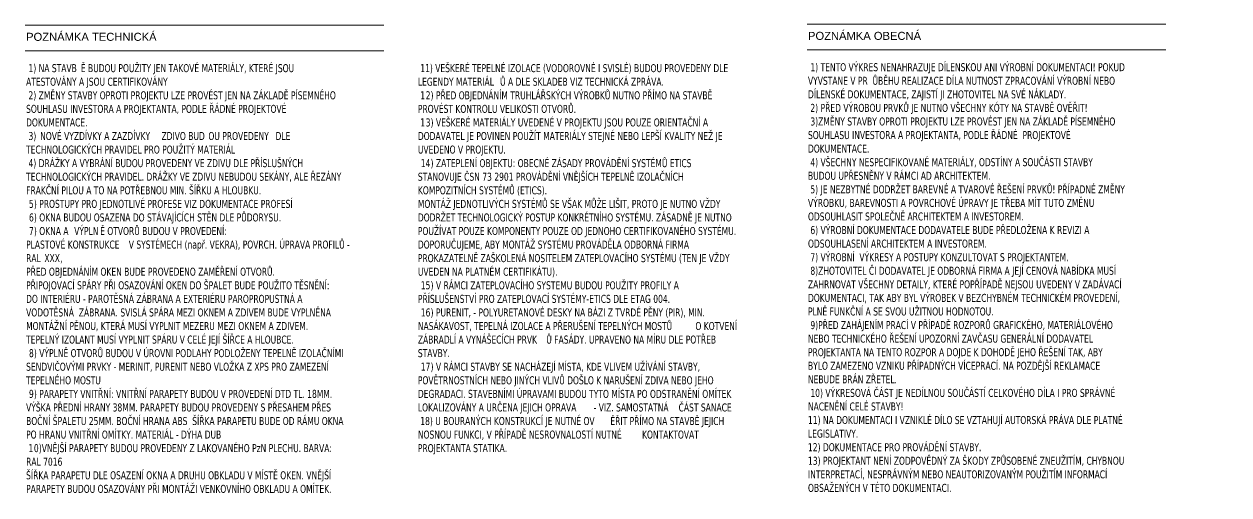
# Model space of a CAD drawing. Header units: millimetres. Extents: x -17526 to 208316, y -45352 to 20466.
# Drawn here: x 173835 to 192649, y -3403 to 3939 of the extents above; entities that cross this region are included whole.
import ezdxf

# ---------------------------------------------------------------- set-up
doc = ezdxf.new("R2010")
doc.units = ezdxf.units.MM
doc.layers.add('A-DETL-THIN', color=151, linetype='Continuous', lineweight=9)
doc.layers.add('G-ANNO-TEXT', color=231, linetype='Continuous', lineweight=9)
doc.styles.add('Arial_2', font='arial.ttf', dxfattribs={"height": 125})
doc.styles.add('Tahoma_1', font='tahoma.ttf', dxfattribs={"width": 0.8, "height": 125})

msp = doc.modelspace()

# ---------------------------------------------------------------- linework, layer by layer
at = {"layer": 'A-DETL-THIN', "lineweight": 13}
for p, q in [((173853.3, 3923.7), (179453.3, 3923.7)), ((186063.5, 3938.7), (191663.5, 3938.7)), ((173853.3, 3523.7), (179453.3, 3523.7)), ((186063.5, 3538.7), (191663.5, 3538.7))]:
    msp.add_line(p, q, dxfattribs=at)

# ---------------------------------------------------------------- texts
at = {"layer": 'G-ANNO-TEXT', "color": 7, "char_height": 125, "attachment_point": 1, "style": 'Tahoma_1', "bg_fill": 3, "box_fill_scale": 1.25, "bg_fill_color": 256, "bg_fill_true_color": 13158600, "bg_fill_transparency": 0}
for s, insert, width in [(' 1) NA STAVB', (173866.2, 3314.7), 1035.78), (' 11) VEŠKERÉ TEPELNÉ IZOLACE (VODOROVNÉ I SVISLÉ) BUDOU PROVEDENY DLE ', (179984.3, 3314.7), 6397.466)]:
    msp.add_mtext(s, dxfattribs=dict(at, insert=insert, width=width))

# ---------------------------------------------------------------- next in the draw order: texts
at = {"layer": 'G-ANNO-TEXT', "color": 7, "char_height": 125, "attachment_point": 1, "bg_fill": 3, "box_fill_scale": 1.25, "bg_fill_color": 256, "bg_fill_true_color": 13158600, "bg_fill_transparency": 0}
for s, insert, width, style in [('POZNÁMKA TECHNICKÁ', (173866.2, 3803.2), 2461.181, 'Arial_2'), ('POZNÁMKA OBECNÁ', (186076.3, 3818.3), 2128.48, 'Arial_2'), ('Ě BUDOU POUŽITY JEN TAKOVÉ MATERIÁLY, KTERÉ JSOU ', (174720.8, 3314.7), 4502.277, 'Tahoma_1'), (' 1) TENTO VÝKRES NENAHRAZUJE DÍLENSKOU ANI VÝROBNÍ DOKUMENTACI! POKUD ', (186076.3, 3329.8), 6541.77, 'Tahoma_1')]:
    msp.add_mtext(s, dxfattribs=dict(at, insert=insert, width=width, style=style))

# ---------------------------------------------------------------- next in the draw order: texts
at = {"layer": 'G-ANNO-TEXT', "color": 7, "insert": (173866.2, 3103.1), "char_height": 125, "width": 2950.21, "attachment_point": 1, "style": 'Tahoma_1', "bg_fill": 3, "box_fill_scale": 1.25, "bg_fill_color": 256, "bg_fill_true_color": 13158600, "bg_fill_transparency": 0}
msp.add_mtext('ATESTOVÁNY A JSOU CERTIFIKOVÁNY', dxfattribs=at)

# ---------------------------------------------------------------- next in the draw order: texts
at = {"layer": 'G-ANNO-TEXT', "color": 7, "insert": (173866.2, 2891.4), "char_height": 125, "width": 6442.361, "attachment_point": 1, "style": 'Tahoma_1', "bg_fill": 3, "box_fill_scale": 1.25, "bg_fill_color": 256, "bg_fill_true_color": 13158600, "bg_fill_transparency": 0}
msp.add_mtext(' 2) ZMĚNY STAVBY OPROTI PROJEKTU LZE PROVÉST JEN NA ZÁKLADĚ PÍSEMNÉHO ', dxfattribs=at)

# ---------------------------------------------------------------- next in the draw order: texts
at = {"layer": 'G-ANNO-TEXT', "color": 7, "char_height": 125, "attachment_point": 1, "style": 'Tahoma_1', "bg_fill": 3, "box_fill_scale": 1.25, "bg_fill_color": 256, "bg_fill_true_color": 13158600, "bg_fill_transparency": 0}
for s, insert, width in [('LEGENDY MATERIÁL', (179984.3, 3103.1), 1555.274), ('SOUHLASU INVESTORA A PROJEKTANTA, PODLE ŘÁDNÉ PROJEKTOVÉ ', (173866.2, 2679.7), 5409.787)]:
    msp.add_mtext(s, dxfattribs=dict(at, insert=insert, width=width))

# ---------------------------------------------------------------- next in the draw order: texts
for s, insert, width in [('Ů A DLE SKLADEB VIZ TECHNICKÁ ZPRÁVA.', (181267.5, 3103.1), 3341.433), (' 1', (179984.3, 2891.4), 147.511), ('DOKUMENTACE. ', (173866.2, 2468.1), 1292.32)]:
    msp.add_mtext(s, dxfattribs=dict(at, insert=insert, width=width))

# ---------------------------------------------------------------- next in the draw order: texts
for s, insert, width in [('\\fTahoma|b0|i0|c238|p34|;\\W.8;2', (180106, 2891.4), 92.996), (' 3) ', (173866.2, 2256.4), 266.16)]:
    msp.add_mtext(s, dxfattribs=dict(at, insert=insert, width=width))

# ---------------------------------------------------------------- next in the draw order: texts
for s, insert, width in [(') PŘED OBJEDNÁNÍM TRUHLÁŘSKÝCH VÝROBKŮ NUTNO PŘÍMO NA STAVBĚ ', (180182.7, 2891.4), 5842.699), ('NOVÉ VYZDÍVKY A ZAZDÍVKY', (174085.8, 2256.4), 2251.139)]:
    msp.add_mtext(s, dxfattribs=dict(at, insert=insert, width=width))

# ---------------------------------------------------------------- next in the draw order: texts
for s, insert, width in [('VYVSTANE V PR', (186076.3, 3118.1), 1221.772), ('PROVÉST KONTROLU VELIKOSTI OTVORŮ.', (179984.3, 2679.7), 3258.058), (' ZDIVO BUD', (175943.1, 2256.4), 933.164)]:
    msp.add_mtext(s, dxfattribs=dict(at, insert=insert, width=width))

# ---------------------------------------------------------------- next in the draw order: texts
for s, insert, width in [('ŮBĚHU REALIZACE DÍLA NUTNOST ZPRACOVÁNÍ VÝROBNÍ NEBO ', (187084.4, 3118.1), 5012.15), (' 1', (179984.3, 2468.1), 147.511), ('OU PROVEDENY', (176713.1, 2256.4), 1224.978)]:
    msp.add_mtext(s, dxfattribs=dict(at, insert=insert, width=width))

# ---------------------------------------------------------------- next in the draw order: texts
for s, insert, width in [('DÍLENSKÉ DOKUMENTACE, ZAJISTÍ JI ZHOTOVITEL NA SVÉ NÁKLADY.', (186076.3, 2906.5), 5380.926), ('\\fTahoma|b0|i0|c238|p34|;\\W.8;3', (180106, 2468.1), 92.996), (' DLE ', (177723.8, 2256.4), 404.051)]:
    msp.add_mtext(s, dxfattribs=dict(at, insert=insert, width=width))

# ---------------------------------------------------------------- next in the draw order: texts
for s, insert, width in [(') VEŠKERÉ MATERIÁLY UVEDENÉ V PROJEKTU JSOU POUZE ORIENTAČNÍ A ', (180182.7, 2468.1), 5810.631), ('TECHNOLOGICKÝCH PRAVIDEL PRO POUŽITÝ MATERIÁL', (173866.2, 2044.7), 4309.872)]:
    msp.add_mtext(s, dxfattribs=dict(at, insert=insert, width=width))

# ---------------------------------------------------------------- next in the draw order: texts
for s, insert, width in [(' 2) PŘED VÝROBOU PRVKŮ JE NUTNO VŠECHNY KÓTY NA STAVBĚ OVĚŘIT!', (186076.3, 2694.8), 5756.116), ('DODAVATEL JE POVINEN POUŽÍT MATERIÁLY STEJNÉ NEBO LEPŠÍ KVALITY NEŽ JE ', (179984.3, 2256.4), 6423.12), (' 4) DRÁŽKY A VYBRÁNÍ BUDOU PROVEDENY VE ZDIVU DLE PŘÍSLUŠNÝCH ', (173866.2, 1833.1), 5727.256)]:
    msp.add_mtext(s, dxfattribs=dict(at, insert=insert, width=width))

# ---------------------------------------------------------------- next in the draw order: texts
for s, insert, width in [(' 3)ZMĚNY STAVBY OPROTI PROJEKTU LZE PROVÉST JEN NA ZÁKLADĚ PÍSEMNÉHO ', (186076.3, 2483.1), 6387.846), ('UVEDENO V PROJEKTU.', (179984.3, 2044.7), 1811.814), ('TECHNOLOGICKÝCH PRAVIDEL. DRÁŽKY VE ZDIVU NEBUDOU SEKÁNY, ALE ŘEZÁNY ', (173866.2, 1621.4), 6474.428)]:
    msp.add_mtext(s, dxfattribs=dict(at, insert=insert, width=width))

# ---------------------------------------------------------------- next in the draw order: texts
for s, insert, width in [('SOUHLASU INVESTORA A PROJEKTANTA, PODLE ŘÁDNÉ  PROJEKTOVÉ ', (186076.3, 2271.5), 5464.302), ('\\fTahoma|b0|i0|c238|p34|;\\W.8; ', (179984.3, 1833.1), 54.515), ('FRAKČNÍ PILOU A TO NA POTŘEBNOU MIN. ŠÍŘKU A HLOUBKU.', (173866.2, 1409.7), 4861.433)]:
    msp.add_mtext(s, dxfattribs=dict(at, insert=insert, width=width))

# ---------------------------------------------------------------- next in the draw order: texts
for s, insert, width in [('DOKUMENTACE. ', (186076.3, 2059.8), 1292.32), ('14', (180029.3, 1833.1), 185.992), ('\\fTahoma|b0|i0|c238|p34|;\\W.8; ', (173866.2, 1198.1), 54.515)]:
    msp.add_mtext(s, dxfattribs=dict(at, insert=insert, width=width))

# ---------------------------------------------------------------- next in the draw order: texts
for s, insert, width in [(' 4) VŠECHNY NESPECIFIKOVANÉ MATERIÁLY, ODSTÍNY A SOUČÁSTI STAVBY  ', (186076.3, 1848.1), 6009.449), (') ZATEPLENÍ OBJEKTU: OBECNÉ ZÁSADY PROVÁDĚNÍ SYSTÉMŮ ETICS ', (180182.7, 1833.1), 5438.648), ('\\fTahoma|b0|i0|c238|p34|;\\W.8;5', (173911.1, 1198.1), 92.996)]:
    msp.add_mtext(s, dxfattribs=dict(at, insert=insert, width=width))

# ---------------------------------------------------------------- next in the draw order: texts
for s, insert, width in [('STANOVUJE ČSN 73 2901 PROVÁDĚNÍ VNĚJŠÍCH TEPELNĚ IZOLAČNÍCH ', (179984.3, 1621.4), 5525.23), ('BUDOU UPŘESNĚNY V RÁMCI AD ARCHITEKTEM.', (186076.3, 1636.5), 3745.484), (') PROSTUPY PRO JEDNOTLIVÉ PROFESE VIZ DOKUMENTACE PROFESÍ', (173987.9, 1198.1), 5348.859)]:
    msp.add_mtext(s, dxfattribs=dict(at, insert=insert, width=width))

# ---------------------------------------------------------------- next in the draw order: texts
for s, insert, width in [('KOMPOZITNÍCH SYSTÉMŮ (ETICS). ', (179984.3, 1409.7), 2748.185), ('\\fTahoma|b0|i0|c238|p34|;\\W.8; ', (173866.2, 986.4), 54.515)]:
    msp.add_mtext(s, dxfattribs=dict(at, insert=insert, width=width))

# ---------------------------------------------------------------- next in the draw order: texts
for s, insert, width in [('MONTÁŽ JEDNOTLIVÝCH SYSTÉMŮ SE VŠAK MŮŽE LIŠIT, PROTO JE NUTNO VŽDY ', (179984.3, 1198.1), 6330.125), ('\\fTahoma|b0|i0|c238|p34|;\\W.8;6', (173911.1, 986.4), 92.996)]:
    msp.add_mtext(s, dxfattribs=dict(at, insert=insert, width=width))

# ---------------------------------------------------------------- next in the draw order: texts
for s, insert, width in [(' 5) JE NEZBYTNÉ DODRŽET BAREVNÉ A TVAROVÉ ŘEŠENÍ PRVKŮ! PŘÍPADNÉ ZMĚNY ', (186076.3, 1424.8), 6541.77), (') OKNA BUDOU OSAZENA DO STÁVAJÍCÍCH STĚN DLE PŮDORYSU. ', (173987.9, 986.4), 5130.8), ('DODRŽET TECHNOLOGICKÝ POSTUP KONKRÉTNÍHO SYSTÉMU. ZÁSADNĚ JE NUTNO ', (179984.3, 986.4), 6487.255)]:
    msp.add_mtext(s, dxfattribs=dict(at, insert=insert, width=width))

# ---------------------------------------------------------------- next in the draw order: texts
for s, insert, width in [('VÝROBKU, BAREVNOSTI A POVRCHOVÉ ÚPRAVY JE TŘEBA MÍT TUTO ZMĚNU ', (186076.3, 1213.1), 5948.521), ('\\fTahoma|b0|i0|c238|p34|;\\W.8; ', (173866.2, 774.7), 54.515)]:
    msp.add_mtext(s, dxfattribs=dict(at, insert=insert, width=width))

# ---------------------------------------------------------------- next in the draw order: texts
at = {"layer": 'G-ANNO-TEXT', "color": 7, "insert": (173911.1, 774.7), "char_height": 125, "width": 92.996, "attachment_point": 1, "style": 'Tahoma_1', "bg_fill": 3, "box_fill_scale": 1.25, "bg_fill_color": 256, "bg_fill_true_color": 13158600, "bg_fill_transparency": 0}
msp.add_mtext('\\fTahoma|b0|i0|c238|p34|;\\W.8;7', dxfattribs=at)

# ---------------------------------------------------------------- next in the draw order: texts
at = {"layer": 'G-ANNO-TEXT', "color": 7, "insert": (173987.9, 774.7), "char_height": 125, "width": 763.207, "attachment_point": 1, "style": 'Tahoma_1', "bg_fill": 3, "box_fill_scale": 1.25, "bg_fill_color": 256, "bg_fill_true_color": 13158600, "bg_fill_transparency": 0}
msp.add_mtext(') OKNA A ', dxfattribs=at)

# ---------------------------------------------------------------- next in the draw order: texts
at = {"layer": 'G-ANNO-TEXT', "color": 7, "insert": (174617.6, 774.7), "char_height": 125, "width": 490.633, "attachment_point": 1, "style": 'Tahoma_1', "bg_fill": 3, "box_fill_scale": 1.25, "bg_fill_color": 256, "bg_fill_true_color": 13158600, "bg_fill_transparency": 0}
msp.add_mtext('VÝPLN', dxfattribs=at)

# ---------------------------------------------------------------- next in the draw order: texts
at = {"layer": 'G-ANNO-TEXT', "color": 7, "insert": (175022.4, 774.7), "char_height": 125, "width": 2597.468, "attachment_point": 1, "style": 'Tahoma_1', "bg_fill": 3, "box_fill_scale": 1.25, "bg_fill_color": 256, "bg_fill_true_color": 13158600, "bg_fill_transparency": 0}
msp.add_mtext('Ě OTVORŮ BUDOU V PROVEDENÍ:', dxfattribs=at)

# ---------------------------------------------------------------- next in the draw order: texts
at = {"layer": 'G-ANNO-TEXT', "color": 7, "insert": (173866.2, 563.1), "char_height": 125, "width": 1943.291, "attachment_point": 1, "style": 'Tahoma_1', "bg_fill": 3, "box_fill_scale": 1.25, "bg_fill_color": 256, "bg_fill_true_color": 13158600, "bg_fill_transparency": 0}
msp.add_mtext('PLASTOVÉ KONSTRUKCE ', dxfattribs=at)

# ---------------------------------------------------------------- next in the draw order: texts
at = {"layer": 'G-ANNO-TEXT', "color": 7, "char_height": 125, "attachment_point": 1, "style": 'Tahoma_1', "bg_fill": 3, "box_fill_scale": 1.25, "bg_fill_color": 256, "bg_fill_true_color": 13158600, "bg_fill_transparency": 0}
for s, insert, width in [('V SYSTÉMECH (např. VEKRA), POVRCH. ÚPRAVA PROFILŮ - ', (175469.5, 563.1), 4585.653), ('RAL ', (173866.2, 351.4), 346.329)]:
    msp.add_mtext(s, dxfattribs=dict(at, insert=insert, width=width))

# ---------------------------------------------------------------- next in the draw order: texts
for s, insert, width in [('POUŽÍVAT POUZE KOMPONENTY POUZE OD JEDNOHO CERTIFIKOVANÉHO SYSTÉMU.', (179984.3, 774.7), 6535.357), ('XXX', (174151.9, 351.4), 298.228)]:
    msp.add_mtext(s, dxfattribs=dict(at, insert=insert, width=width))

# ---------------------------------------------------------------- next in the draw order: texts
for s, insert, width in [('ODSOUHLASIT SPOLEČNĚ ARCHITEKTEM A INVESTOREM.', (186076.3, 1001.5), 4428.522), ('DOPORUČUJEME, ABY MONTÁŽ SYSTÉMU PROVÁDĚLA ODBORNÁ FIRMA ', (179984.3, 563.1), 5586.158), ('\\fTahoma|b0|i0|c238|p34|;\\W.8;,', (174398, 351.4), 51.308)]:
    msp.add_mtext(s, dxfattribs=dict(at, insert=insert, width=width))

# ---------------------------------------------------------------- next in the draw order: texts
for s, insert, width in [(' 6) VÝROBNÍ DOKUMENTACE DODAVATELE BUDE PŘEDLOŽENA K REVIZI A ', (186076.3, 789.8), 5797.804), ('PROKAZATELNĚ ZAŠKOLENÁ NOSITELEM ZATEPLOVACÍHO SYSTÉMU (TEN JE VŽDY ', (179984.3, 351.4), 6426.327), ('PŘED OBJEDNÁNÍM OKEN BUDE PROVEDENO ZAMĚŘENÍ OTVORŮ.', (173866.2, 139.7), 5082.699)]:
    msp.add_mtext(s, dxfattribs=dict(at, insert=insert, width=width))

# ---------------------------------------------------------------- next in the draw order: texts
for s, insert, width in [('ODSOUHLASENÍ ARCHITEKTEM A INVESTOREM.', (186076.3, 578.1), 3684.556), ('PŘIPOJOVACÍ SPÁRY PŘI OSAZOVÁNÍ OKEN DO ŠPALET BUDE POUŽITO TĚSNĚNÍ: ', (173866.2, -71.9), 6349.365)]:
    msp.add_mtext(s, dxfattribs=dict(at, insert=insert, width=width))

# ---------------------------------------------------------------- next in the draw order: texts
for s, insert, width in [(' 7) VÝROBNÍ  VÝKRESY A POSTUPY KONZULTOVAT S\xa0PROJEKTANTEM.', (186076.3, 366.5), 5380.926), ('UVEDEN NA PLATNÉM CERTIFIKÁTU).', (179984.3, 139.7), 2882.868), ('DO INTERIÉRU - PAROTĚSNÁ ZÁBRANA A EXTERIÉRU PAROPROPUSTNÁ A ', (173866.2, -283.6), 5724.049)]:
    msp.add_mtext(s, dxfattribs=dict(at, insert=insert, width=width))

# ---------------------------------------------------------------- next in the draw order: texts
for s, insert, width in [(' 8)ZHOTOVITEL ČI DODAVATEL JE ODBORNÁ FIRMA A JEJÍ CENOVÁ NABÍDKA MUSÍ  ', (186076.3, 154.8), 6535.357), ('\\fTahoma|b0|i0|c238|p34|;\\W.8; ', (179984.3, -71.9), 54.515), ('VODOTĚSNÁ  ZÁBRANA. SVISLÁ SPÁRA MEZI OKNEM A ZDIVEM BUDE VYPLNĚNA ', (173866.2, -495.3), 6259.576)]:
    msp.add_mtext(s, dxfattribs=dict(at, insert=insert, width=width))

# ---------------------------------------------------------------- next in the draw order: texts
for s, insert, width in [('15', (180029.3, -71.9), 185.992), ('ZAHRNOVAT VŠECHNY DETAILY, KTERÉ POPŘÍPADĚ NEJSOU UVEDENY V\xa0ZADÁVACÍ ', (186076.3, -56.9), 6493.669), ('MONTÁŽNÍ PĚNOU, KTERÁ MUSÍ VYPLNIT MEZERU MEZI OKNEM A ZDIVEM. ', (173866.2, -706.9), 5871.559)]:
    msp.add_mtext(s, dxfattribs=dict(at, insert=insert, width=width))

# ---------------------------------------------------------------- next in the draw order: texts
for s, insert, width in [(') V RÁMCI ZATEPLOVACÍHO SYSTEMU BUDOU POUŽITY PROFILY A ', (180182.7, -71.9), 5188.521), ('TEPELNÝ IZOLANT MUSÍ VYPLNIT SPÁRU V CELÉ JEJÍ ŠÍŘCE A HLOUBCE.', (173866.2, -918.6), 5598.985)]:
    msp.add_mtext(s, dxfattribs=dict(at, insert=insert, width=width))

# ---------------------------------------------------------------- next in the draw order: texts
for s, insert, width in [('PŘÍSLUŠENSTVÍ PRO ZATEPLOVACÍ SYSTÉMY-ETICS DLE ETAG 004.', (179984.3, -283.6), 5201.348), ('\\fTahoma|b0|i0|c238|p34|;\\W.8; ', (173866.2, -1130.3), 54.515)]:
    msp.add_mtext(s, dxfattribs=dict(at, insert=insert, width=width))

# ---------------------------------------------------------------- next in the draw order: texts
for s, insert, width in [('\\fTahoma|b0|i0|c238|p34|;\\W.8; ', (179984.3, -495.3), 54.515), ('\\fTahoma|b0|i0|c238|p34|;\\W.8;8', (173911.1, -1130.3), 92.996)]:
    msp.add_mtext(s, dxfattribs=dict(at, insert=insert, width=width))

# ---------------------------------------------------------------- next in the draw order: texts
for s, insert, width in [('16', (180029.3, -495.3), 185.992), (') VÝPLNĚ OTVORŮ BUDOU V ÚROVNI PODLAHY PODLOŽENY TEPELNĚ IZOLAČNÍMI ', (173987.9, -1130.3), 6394.26)]:
    msp.add_mtext(s, dxfattribs=dict(at, insert=insert, width=width))

# ---------------------------------------------------------------- next in the draw order: texts
for s, insert, width in [(') PURENIT, - POLYURETANOVÉ DESKY NA BÁZI Z TVRDÉ PĚNY (PIR), MIN. ', (180182.7, -495.3), 5756.116), ('SENDVIČOVÝMI PRVKY - MERINIT, PURENIT NEBO VLOŽKA Z XPS PRO ZAMEZENÍ ', (173866.2, -1341.9), 6301.264)]:
    msp.add_mtext(s, dxfattribs=dict(at, insert=insert, width=width))

# ---------------------------------------------------------------- next in the draw order: texts
for s, insert, width in [('DOKUMENTACI, TAK ABY BYL VÝROBEK V BEZCHYBNÉM TECHNICKÉM PROVEDENÍ, ', (186076.3, -268.5), 6429.534), ('NASÁKAVOST, TEPELNÁ IZOLACE A PŘERUŠENÍ TEPELNÝCH MOSTŮ ', (179984.3, -706.9), 5252.656), ('TEPELNÉHO MOSTU  ', (173866.2, -1553.6), 1632.236)]:
    msp.add_mtext(s, dxfattribs=dict(at, insert=insert, width=width))

# ---------------------------------------------------------------- next in the draw order: texts
for s, insert, width in [('PLNĚ FUNKČNÍ A SE SVOU UŽITNOU HODNOTOU.', (186076.3, -480.2), 3806.412), ('O KOTVENÍ ', (184318.2, -706.9), 920.337), ('ZÁBRADLÍ A VYNÁŠECÍCH PRVK', (179984.3, -918.6), 2430.716), ('\\fTahoma|b0|i0|c238|p34|;\\W.8; ', (173866.2, -1765.3), 54.515)]:
    msp.add_mtext(s, dxfattribs=dict(at, insert=insert, width=width))

# ---------------------------------------------------------------- next in the draw order: texts
for s, insert, width in [(' 9)PŘED ZAHÁJENÍM PRACÍ V PŘÍPADĚ ROZPORŮ GRAFICKÉHO, MATERIÁLOVÉHO ', (186076.3, -691.9), 6336.538), ('Ů FASÁDY. UPRAVENO NA MÍRU DLE POTŘEB ', (181989.8, -918.6), 3530.632), ('STAVBY. ', (179984.3, -1130.3), 705.485), ('\\fTahoma|b0|i0|c238|p34|;\\W.8;9', (173911.1, -1765.3), 92.996)]:
    msp.add_mtext(s, dxfattribs=dict(at, insert=insert, width=width))

# ---------------------------------------------------------------- next in the draw order: texts
for s, insert, width in [('NEBO TECHNICKÉHO ŘEŠENÍ UPOZORNÍ ZAVČASU GENERÁLNÍ DODAVATEL ', (186076.3, -903.5), 5858.732), ('\\fTahoma|b0|i0|c238|p34|;\\W.8; ', (179984.3, -1341.9), 54.515), (') PARAPETY VNITŘNÍ: VNITŘNÍ PARAPETY BUDOU V PROVEDENÍ DTD TL. 18MM. ', (173987.9, -1765.3), 6259.576)]:
    msp.add_mtext(s, dxfattribs=dict(at, insert=insert, width=width))

# ---------------------------------------------------------------- next in the draw order: texts
for s, insert, width in [('PROJEKTANTA NA TENTO ROZPOR A DOJDE K DOHODĚ JEHO ŘEŠENÍ TAK, ABY ', (186076.3, -1115.2), 6156.96), ('17', (180029.3, -1341.9), 185.992), ('VÝŠKA PŘEDNÍ HRANY 38MM. PARAPETY BUDOU PROVEDENY S PŘESAHEM PŘES ', (173866.2, -1976.9), 6282.023)]:
    msp.add_mtext(s, dxfattribs=dict(at, insert=insert, width=width))

# ---------------------------------------------------------------- next in the draw order: texts
for s, insert, width in [(') V RÁMCI STAVBY SE NACHÁZEJÍ MÍSTA, KDE VLIVEM UŽÍVÁNÍ STAVBY, ', (180182.7, -1341.9), 5669.534), ('BOČNÍ ŠPALETU 25MM. BOČNÍ HRANA ABS  ŠÍŘKA PARAPETU BUDE OD RÁMU OKNA ', (173866.2, -2188.6), 6538.563)]:
    msp.add_mtext(s, dxfattribs=dict(at, insert=insert, width=width))

# ---------------------------------------------------------------- next in the draw order: texts
for s, insert, width in [('POVĚTRNOSTNÍCH NEBO JINÝCH VLIVŮ DOŠLO K NARUŠENÍ ZDIVA NEBO JEHO ', (179984.3, -1553.6), 6179.407), ('PO HRANU VNITŘNÍ OMÍTKY. MATERIÁL - DÝHA DUB', (173866.2, -2400.3), 4072.572)]:
    msp.add_mtext(s, dxfattribs=dict(at, insert=insert, width=width))

# ---------------------------------------------------------------- next in the draw order: texts
for s, insert, width in [('BYLO ZAMEZENO VZNIKU PŘÍPADNÝCH VÍCEPRACÍ. NA POZDĚJŠÍ REKLAMACE ', (186076.3, -1326.9), 6047.931), ('DEGRADACI. STAVEBNÍMI ÚPRAVAMI BUDOU TYTO MÍSTA PO ODSTRANĚNÍ OMÍTEK ', (179984.3, -1765.3), 6541.77), (' 1', (173866.2, -2611.9), 147.511)]:
    msp.add_mtext(s, dxfattribs=dict(at, insert=insert, width=width))

# ---------------------------------------------------------------- next in the draw order: texts
for s, insert, width in [('NEBUDE BRÁN ZŘETEL.', (186076.3, -1538.5), 1789.367), ('LOKALIZOVÁNY A URČENA JEJICH OPRAVA', (179984.3, -1976.9), 3280.505), ('\\fTahoma|b0|i0|c238|p34|;\\W.8;0', (173987.9, -2611.9), 92.996)]:
    msp.add_mtext(s, dxfattribs=dict(at, insert=insert, width=width))

# ---------------------------------------------------------------- next in the draw order: texts
for s, insert, width in [(' 10) VÝKRESOVÁ ČÁST JE NEDÍLNOU SOUČÁSTÍ CELKOVÉHO DÍLA I PRO SPRÁVNÉ ', (186076.3, -1750.2), 6391.053), (' - VIZ. SAMOSTATNÁ ', (182691, -1976.9), 1654.683), (')VNĚJŠÍ PARAPETY BUDOU PROVEDENY Z LAKOVANÉHO PzN PLECHU. BARVA: ', (174064.6, -2611.9), 6044.724)]:
    msp.add_mtext(s, dxfattribs=dict(at, insert=insert, width=width))

# ---------------------------------------------------------------- next in the draw order: texts
for s, insert, width in [('ČÁST SANACE', (184056.2, -1976.9), 1067.848), ('NACENĚNÍ CELÉ STAVBY!', (186076.3, -1961.9), 1943.291), (' 18) U BOURANÝCH KONSTRUKCÍ JE NUTNÉ OV', (179984.3, -2188.6), 3642.868), ('RAL 7016  ', (173866.2, -2823.6), 827.341)]:
    msp.add_mtext(s, dxfattribs=dict(at, insert=insert, width=width))

# ---------------------------------------------------------------- next in the draw order: texts
for s, insert, width in [('ĚŘIT PŘÍMO NA STAVBĚ JEJICH', (182990, -2188.6), 2427.51), ('11) NA DOKUMENTACI I VZNIKLÉ DÍLO SE VZTAHUJÍ AUTORSKÁ PRÁVA DLE PLATNÉ ', (186076.3, -2173.5), 6541.77), ('ŠÍŘKA PARAPETU DLE OSAZENÍ OKNA A DRUHU OBKLADU V MÍSTĚ OKEN. VNĚJŠÍ ', (173866.2, -3035.3), 6346.158)]:
    msp.add_mtext(s, dxfattribs=dict(at, insert=insert, width=width))

# ---------------------------------------------------------------- next in the draw order: texts
for s, insert, width in [('\\fTahoma|b0|i0|c238|p34|;\\W.8; ', (184992.9, -2188.6), 54.515), ('NOSNOU FUNKCI, V PŘÍPADĚ NESROVNALOSTÍ NUTNÉ', (179984.3, -2400.3), 4188.016), ('LEGISLATIVY.', (186076.3, -2385.2), 1055.021), ('PARAPETY BUDOU OSAZOVÁNY PŘI MONTÁŽI VENKOVNÍHO OBKLADU A OMÍTEK. ', (173866.2, -3246.9), 6314.091)]:
    msp.add_mtext(s, dxfattribs=dict(at, insert=insert, width=width))

# ---------------------------------------------------------------- next in the draw order: texts
for s, insert, width in [('\\fTahoma|b0|i0|c238|p34|;\\W.8; ', (183439.8, -2400.3), 54.515), ('PROJEKTANTA STATIKA. ', (179984.3, -2611.9), 1924.05), ('12) DOKUMENTACE PRO PROVÁDĚNÍ STAVBY.', (186076.3, -2596.9), 3533.838)]:
    msp.add_mtext(s, dxfattribs=dict(at, insert=insert, width=width))

# ---------------------------------------------------------------- next in the draw order: texts
for s, insert, width in [('KONTAKTOVAT ', (183484.7, -2400.3), 1208.945), ('13) PROJEKTANT NENÍ ZODPOVĚDNÝ ZA ŠKODY ZPŮSOBENÉ ZNEUŽITÍM, CHYBNOU ', (186076.3, -2808.5), 6522.529)]:
    msp.add_mtext(s, dxfattribs=dict(at, insert=insert, width=width))

# ---------------------------------------------------------------- next in the draw order: texts
at = {"layer": 'G-ANNO-TEXT', "color": 7, "insert": (186076.3, -3020.2), "char_height": 125, "width": 6243.542, "attachment_point": 1, "style": 'Tahoma_1', "bg_fill": 3, "box_fill_scale": 1.25, "bg_fill_color": 256, "bg_fill_true_color": 13158600, "bg_fill_transparency": 0}
msp.add_mtext('INTERPRETACÍ, NESPRÁVNÝM NEBO NEAUTORIZOVANÝM POUŽITÍM INFORMACÍ ', dxfattribs=at)

# ---------------------------------------------------------------- next in the draw order: texts
at = {"layer": 'G-ANNO-TEXT', "color": 7, "insert": (186076.3, -3231.9), "char_height": 125, "width": 2924.556, "attachment_point": 1, "style": 'Tahoma_1', "bg_fill": 3, "box_fill_scale": 1.25, "bg_fill_color": 256, "bg_fill_true_color": 13158600, "bg_fill_transparency": 0}
msp.add_mtext('OBSAŽENÝCH V TÉTO DOKUMENTACI.', dxfattribs=at)

doc.saveas('drawing.dxf')
